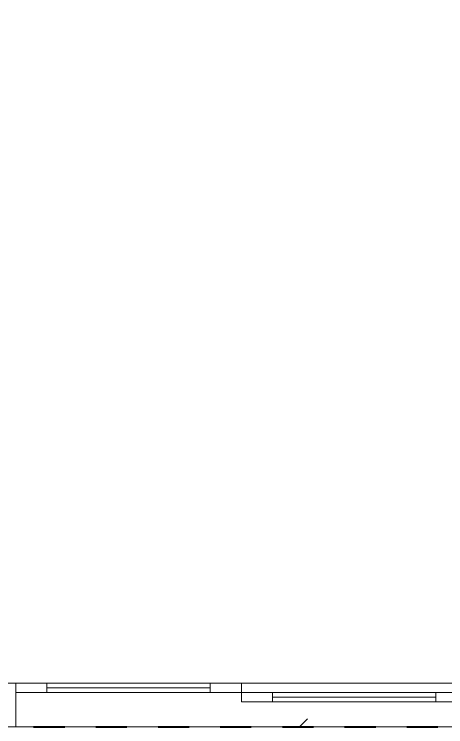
# Model space of a CAD drawing. Header units: metres. Extents: x -1.8 to 75.3, y -2 to 2.8.
# Drawn here: x 45.334 to 46.721, y -2.048 to 0.243 of the extents above; entities that cross this region are included whole.
import ezdxf

# ---------------------------------------------------------------- set-up
doc = ezdxf.new("R2010")
doc.units = ezdxf.units.M
doc.header["$MEASUREMENT"] = 0
doc.linetypes.add('Dashed', pattern=[0.035, 0.0225, -0.0125])
doc.layers.add('0_Caneta_No__1', color=7, linetype='Continuous', lineweight=40)
for name, color, linetype, lineweight, true_color in [('PAREDE CONSTRUIR_Caneta_No__9', 7, 'Continuous', 9, 0x020202), ('PAREDE CONSTRUIR_Caneta_No__96', 7, 'Continuous', 0, 0xb6b6b6), ('PAREDE CONSTRUIR_Caneta_No__97', 7, 'Continuous', 13, 0x6b6b6b)]:
    doc.layers.add(name, color=color, linetype=linetype, lineweight=lineweight, true_color=true_color)

msp = doc.modelspace()

# ---------------------------------------------------------------- linework, layer by layer
at = {"layer": '0_Caneta_No__1', "color": 7, "linetype": 'Dashed', "lineweight": 40}
msp.add_lwpolyline([(43.9962, -2.0482), (49.6762, -2.0482), (49.6762, 2.5923), (43.9962, 2.5923)], close=True, dxfattribs=at)
at = {"layer": 'PAREDE CONSTRUIR_Caneta_No__9', "color": 18, "linetype": 'Continuous', "lineweight": 9, "true_color": 0x020202}
for p, q in [((45.2891, -1.9082), (45.3391, -1.9082)), ((45.3391, -1.9082), (45.3391, -2.0482)), ((45.3391, -1.9082), (45.4391, -1.9082)), ((45.3391, -1.9382), (45.3391, -1.9082)), ((45.4391, -1.9082), (45.4391, -1.9382)), ((45.4391, -1.9232), (45.9641, -1.9232)), ((45.9641, -1.9382), (45.9641, -1.9082)), ((45.9641, -1.9082), (46.0641, -1.9082)), ((46.0641, -1.9082), (46.0641, -1.9382)), ((45.4391, -1.9382), (45.3391, -1.9382)), ((46.0641, -1.9382), (45.9641, -1.9382)), ((46.1641, -1.9382), (46.0641, -1.9382)), ((46.0641, -1.9382), (46.0641, -1.9682)), ((46.1641, -1.9682), (46.1641, -1.9382)), ((46.7891, -1.9382), (46.6891, -1.9382)), ((46.6891, -1.9382), (46.6891, -1.9682)), ((46.0641, -1.9682), (46.1641, -1.9682)), ((46.6891, -1.9532), (46.1641, -1.9532)), ((46.6891, -1.9682), (46.7891, -1.9682)), ((45.3391, -2.0482), (45.2891, -2.0482))]:
    msp.add_line(p, q, dxfattribs=at)
for points in [[(45.4391, -1.9082), (45.9641, -1.9082), (45.9641, -1.9232), (45.4391, -1.9232)], [(45.4391, -1.9232), (45.9641, -1.9232), (45.9641, -1.9382), (45.4391, -1.9382)], [(46.6891, -1.9382), (46.1641, -1.9382), (46.1641, -1.9532), (46.6891, -1.9532)], [(46.6891, -1.9532), (46.1641, -1.9532), (46.1641, -1.9682), (46.6891, -1.9682)]]:
    msp.add_lwpolyline(points, close=True, dxfattribs=at)
at = {"layer": 'PAREDE CONSTRUIR_Caneta_No__96', "color": 253, "linetype": 'Continuous', "lineweight": 0, "true_color": 0xb6b6b6}
for p, q in [((48.2891, -1.9082), (45.2891, -1.9082)), ((48.2891, -2.0482), (45.2891, -2.0482))]:
    msp.add_line(p, q, dxfattribs=at)
at = {"layer": 'PAREDE CONSTRUIR_Caneta_No__97', "color": 251, "linetype": 'Dashed', "lineweight": 13, "true_color": 0x6b6b6b}
msp.add_line((46.2516, -2.0482), (46.2766, -2.0232), dxfattribs=at)

doc.saveas('drawing.dxf')
